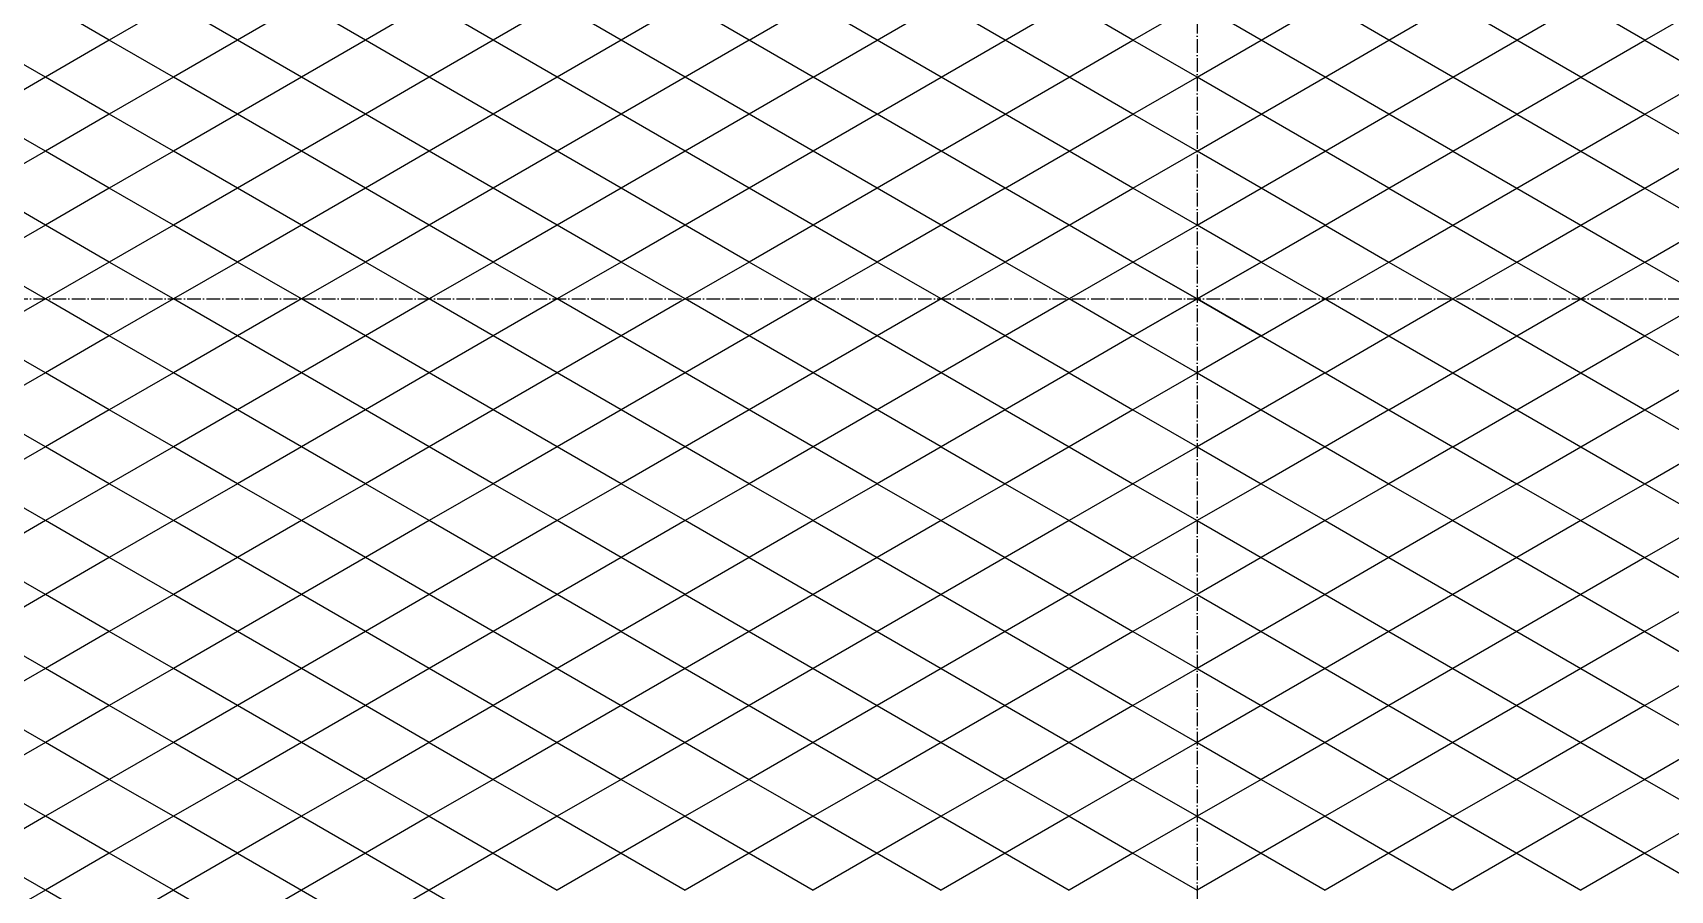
# Model space of a CAD drawing. Header units: millimetres. Extents: x 1545 to 36024, y 3418 to 15628.
# Drawn here: x 24552 to 25752, y 12149 to 12778 of the extents above; entities that cross this region are included whole.
import ezdxf

# ---------------------------------------------------------------- set-up
doc = ezdxf.new("R2010")
doc.units = ezdxf.units.MM
for name, pattern in [('DASHDOT-M', [36, 30, -3, 0, -3]), ('DASHDOT-S', [14, 10, -2, 0, -2]), ('DIVIDE-M', [39, 30, -3, 0, -3, 0, -3]), ('DIVIDE-S', [16, 10, -2, 0, -2, 0, -2])]:
    doc.linetypes.add(name, pattern=pattern)
for name, color, linetype in [('CDR_DWG1', 1, 'Continuous'), ('CDR_DWG3', 3, 'DASHDOT-M'), ('CDR_DWG4', 6, 'DIVIDE-M')]:
    doc.layers.add(name, color=color, linetype=linetype)

msp = doc.modelspace()

# ---------------------------------------------------------------- linework, layer by layer
for p, q in [((24608, 12772.3), (24561.1, 12799.4)), ((24655, 12799.4), (24608, 12772.3)), ((24701.9, 12772.3), (24655, 12799.4)), ((24748.8, 12799.4), (24701.9, 12772.3)), ((24795.7, 12772.3), (24748.8, 12799.4)), ((24842.6, 12799.4), (24795.7, 12772.3)), ((24889.5, 12772.3), (24842.6, 12799.4)), ((24936.4, 12799.4), (24889.5, 12772.3)), ((24983.3, 12772.3), (24936.4, 12799.4)), ((25030.2, 12799.4), (24983.3, 12772.3)), ((25077.1, 12772.3), (25030.2, 12799.4)), ((25077.1, 12772.3), (25124, 12799.4)), ((25170.9, 12772.3), (25124, 12799.4)), ((25170.9, 12772.3), (25217.8, 12799.4)), ((25264.7, 12772.3), (25217.8, 12799.4)), ((25264.7, 12772.3), (25311.6, 12799.4)), ((25358.5, 12772.3), (25311.6, 12799.4)), ((25358.5, 12772.3), (25405.5, 12799.4)), ((25452.4, 12772.3), (25405.5, 12799.4)), ((25452.4, 12772.3), (25499.3, 12799.4)), ((25546.2, 12772.3), (25499.3, 12799.4)), ((25546.2, 12772.3), (25593.1, 12799.4)), ((25640, 12772.3), (25593.1, 12799.4)), ((25640, 12772.3), (25686.9, 12799.4)), ((25733.8, 12772.3), (25686.9, 12799.4)), ((25733.8, 12772.3), (25780.7, 12799.4)), ((24561.1, 12745.2), (24514.2, 12772.3)), ((24608, 12772.3), (24561.1, 12745.2)), ((24655, 12745.2), (24608, 12772.3)), ((24701.9, 12772.3), (24655, 12745.2)), ((24748.8, 12745.2), (24701.9, 12772.3)), ((24795.7, 12772.3), (24748.8, 12745.2)), ((24842.6, 12745.2), (24795.7, 12772.3)), ((24889.5, 12772.3), (24842.6, 12745.2)), ((24936.4, 12745.2), (24889.5, 12772.3)), ((24983.3, 12772.3), (24936.4, 12745.2)), ((25030.2, 12745.2), (24983.3, 12772.3)), ((25077.1, 12772.3), (25030.2, 12745.2)), ((25124, 12745.2), (25077.1, 12772.3)), ((25124, 12745.2), (25170.9, 12772.3)), ((25217.8, 12745.2), (25170.9, 12772.3)), ((25217.8, 12745.2), (25264.7, 12772.3)), ((25311.6, 12745.2), (25264.7, 12772.3)), ((25311.6, 12745.2), (25358.5, 12772.3)), ((25405.5, 12745.2), (25358.5, 12772.3)), ((25405.5, 12745.2), (25452.4, 12772.3)), ((25499.3, 12745.2), (25452.4, 12772.3)), ((25499.3, 12745.2), (25546.2, 12772.3)), ((25593.1, 12745.2), (25546.2, 12772.3)), ((25593.1, 12745.2), (25640, 12772.3)), ((25686.9, 12745.2), (25640, 12772.3)), ((25686.9, 12745.2), (25733.8, 12772.3)), ((25733.8, 12772.3), (25780.7, 12745.2)), ((24561.1, 12745.2), (24514.2, 12718.1)), ((24608, 12718.1), (24561.1, 12745.2)), ((24655, 12745.2), (24608, 12718.1)), ((24701.9, 12718.1), (24655, 12745.2)), ((24748.8, 12745.2), (24701.9, 12718.1)), ((24795.7, 12718.1), (24748.8, 12745.2)), ((24842.6, 12745.2), (24795.7, 12718.1)), ((24889.5, 12718.1), (24842.6, 12745.2)), ((24936.4, 12745.2), (24889.5, 12718.1)), ((24983.3, 12718.1), (24936.4, 12745.2)), ((25030.2, 12745.2), (24983.3, 12718.1)), ((25077.1, 12718.1), (25030.2, 12745.2)), ((25124, 12745.2), (25077.1, 12718.1)), ((25170.9, 12718.1), (25124, 12745.2)), ((25170.9, 12718.1), (25217.8, 12745.2)), ((25264.7, 12718.1), (25217.8, 12745.2)), ((25264.7, 12718.1), (25311.6, 12745.2)), ((25358.5, 12718.1), (25311.6, 12745.2)), ((25358.5, 12718.1), (25405.5, 12745.2)), ((25452.4, 12718.1), (25405.5, 12745.2)), ((25452.4, 12718.1), (25499.3, 12745.2)), ((25546.2, 12718.1), (25499.3, 12745.2)), ((25546.2, 12718.1), (25593.1, 12745.2)), ((25640, 12718.1), (25593.1, 12745.2)), ((25640, 12718.1), (25686.9, 12745.2)), ((25686.9, 12745.2), (25733.8, 12718.1)), ((25733.8, 12718.1), (25780.7, 12745.2)), ((24561.1, 12691.1), (24514.2, 12718.1)), ((24608, 12718.1), (24561.1, 12691.1)), ((24655, 12691.1), (24608, 12718.1)), ((24701.9, 12718.1), (24655, 12691.1)), ((24748.8, 12691.1), (24701.9, 12718.1)), ((24795.7, 12718.1), (24748.8, 12691.1)), ((24842.6, 12691.1), (24795.7, 12718.1)), ((24889.5, 12718.1), (24842.6, 12691.1)), ((24936.4, 12691.1), (24889.5, 12718.1)), ((24983.3, 12718.1), (24936.4, 12691.1)), ((25030.2, 12691.1), (24983.3, 12718.1)), ((25077.1, 12718.1), (25030.2, 12691.1)), ((25124, 12691.1), (25077.1, 12718.1)), ((25170.9, 12718.1), (25124, 12691.1)), ((25217.8, 12691.1), (25170.9, 12718.1)), ((25217.8, 12691.1), (25264.7, 12718.1)), ((25311.6, 12691.1), (25264.7, 12718.1)), ((25311.6, 12691.1), (25358.5, 12718.1)), ((25405.5, 12691.1), (25358.5, 12718.1)), ((25405.5, 12691.1), (25452.4, 12718.1)), ((25499.3, 12691.1), (25452.4, 12718.1)), ((25499.3, 12691.1), (25546.2, 12718.1)), ((25593.1, 12691.1), (25546.2, 12718.1)), ((25593.1, 12691.1), (25640, 12718.1)), ((25640, 12718.1), (25686.9, 12691.1)), ((25686.9, 12691.1), (25733.8, 12718.1)), ((25733.8, 12718.1), (25780.7, 12691.1)), ((24561.1, 12691.1), (24514.2, 12664)), ((24608, 12664), (24561.1, 12691.1)), ((24655, 12691.1), (24608, 12664)), ((24701.9, 12664), (24655, 12691.1)), ((24748.8, 12691.1), (24701.9, 12664)), ((24795.7, 12664), (24748.8, 12691.1)), ((24842.6, 12691.1), (24795.7, 12664)), ((24889.5, 12664), (24842.6, 12691.1)), ((24936.4, 12691.1), (24889.5, 12664)), ((24983.3, 12664), (24936.4, 12691.1)), ((25030.2, 12691.1), (24983.3, 12664)), ((25077.1, 12664), (25030.2, 12691.1)), ((25124, 12691.1), (25077.1, 12664)), ((25170.9, 12664), (25124, 12691.1)), ((25217.8, 12691.1), (25170.9, 12664)), ((25264.7, 12664), (25217.8, 12691.1)), ((25264.7, 12664), (25311.6, 12691.1)), ((25358.5, 12664), (25311.6, 12691.1)), ((25358.5, 12664), (25405.5, 12691.1)), ((25452.4, 12664), (25405.5, 12691.1)), ((25452.4, 12664), (25499.3, 12691.1)), ((25546.2, 12664), (25499.3, 12691.1)), ((25546.2, 12664), (25593.1, 12691.1)), ((25593.1, 12691.1), (25640, 12664)), ((25640, 12664), (25686.9, 12691.1)), ((25686.9, 12691.1), (25733.8, 12664)), ((25733.8, 12664), (25780.7, 12691.1)), ((24561.1, 12636.9), (24514.2, 12664)), ((24608, 12664), (24561.1, 12636.9)), ((24655, 12636.9), (24608, 12664)), ((24701.9, 12664), (24655, 12636.9)), ((24748.8, 12636.9), (24701.9, 12664)), ((24795.7, 12664), (24748.8, 12636.9)), ((24842.6, 12636.9), (24795.7, 12664)), ((24889.5, 12664), (24842.6, 12636.9)), ((24936.4, 12636.9), (24889.5, 12664)), ((24983.3, 12664), (24936.4, 12636.9)), ((25030.2, 12636.9), (24983.3, 12664)), ((25077.1, 12664), (25030.2, 12636.9)), ((25124, 12636.9), (25077.1, 12664)), ((25170.9, 12664), (25124, 12636.9)), ((25217.8, 12636.9), (25170.9, 12664)), ((25264.7, 12664), (25217.8, 12636.9)), ((25311.6, 12636.9), (25264.7, 12664)), ((25311.6, 12636.9), (25358.5, 12664)), ((25405.5, 12636.9), (25358.5, 12664)), ((25405.5, 12636.9), (25452.4, 12664)), ((25499.3, 12636.9), (25452.4, 12664)), ((25499.3, 12636.9), (25546.2, 12664)), ((25546.2, 12664), (25593.1, 12636.9)), ((25593.1, 12636.9), (25640, 12664)), ((25640, 12664), (25686.9, 12636.9)), ((25686.9, 12636.9), (25733.8, 12664)), ((25733.8, 12664), (25780.7, 12636.9)), ((24561.1, 12636.9), (24514.2, 12609.8)), ((24608, 12609.8), (24561.1, 12636.9)), ((24655, 12636.9), (24608, 12609.8)), ((24701.9, 12609.8), (24655, 12636.9)), ((24748.8, 12636.9), (24701.9, 12609.8)), ((24795.7, 12609.8), (24748.8, 12636.9)), ((24842.6, 12636.9), (24795.7, 12609.8)), ((24889.5, 12609.8), (24842.6, 12636.9)), ((24936.4, 12636.9), (24889.5, 12609.8)), ((24983.3, 12609.8), (24936.4, 12636.9)), ((25030.2, 12636.9), (24983.3, 12609.8)), ((25077.1, 12609.8), (25030.2, 12636.9)), ((25124, 12636.9), (25077.1, 12609.8)), ((25170.9, 12609.8), (25124, 12636.9)), ((25217.8, 12636.9), (25170.9, 12609.8)), ((25264.7, 12609.8), (25217.8, 12636.9)), ((25311.6, 12636.9), (25264.7, 12609.8)), ((25358.5, 12609.8), (25311.6, 12636.9)), ((25358.5, 12609.8), (25405.5, 12636.9)), ((25452.4, 12609.8), (25405.5, 12636.9)), ((25452.4, 12609.8), (25499.3, 12636.9)), ((25499.3, 12636.9), (25546.2, 12609.8)), ((25546.2, 12609.8), (25593.1, 12636.9)), ((25593.1, 12636.9), (25640, 12609.8)), ((25640, 12609.8), (25686.9, 12636.9)), ((25686.9, 12636.9), (25733.8, 12609.8)), ((25733.8, 12609.8), (25780.7, 12636.9)), ((24561.1, 12582.7), (24514.2, 12609.8)), ((24608, 12609.8), (24561.1, 12582.7)), ((24655, 12582.7), (24608, 12609.8)), ((24701.9, 12609.8), (24655, 12582.7)), ((24748.8, 12582.7), (24701.9, 12609.8)), ((24795.7, 12609.8), (24748.8, 12582.7)), ((24842.6, 12582.7), (24795.7, 12609.8)), ((24889.5, 12609.8), (24842.6, 12582.7)), ((24936.4, 12582.7), (24889.5, 12609.8)), ((24983.3, 12609.8), (24936.4, 12582.7)), ((25030.2, 12582.7), (24983.3, 12609.8)), ((25077.1, 12609.8), (25030.2, 12582.7)), ((25124, 12582.7), (25077.1, 12609.8)), ((25170.9, 12609.8), (25124, 12582.7)), ((25217.8, 12582.7), (25170.9, 12609.8)), ((25264.7, 12609.8), (25217.8, 12582.7)), ((25311.6, 12582.7), (25264.7, 12609.8)), ((25358.5, 12609.8), (25311.6, 12582.7)), ((25405.5, 12582.7), (25358.5, 12609.8)), ((25358.5, 12609.8), (25405.5, 12582.7)), ((25405.5, 12582.7), (25358.5, 12609.8)), ((25405.5, 12582.7), (25452.4, 12609.8)), ((25452.4, 12609.8), (25405.5, 12582.7)), ((25405.5, 12582.7), (25452.4, 12609.8)), ((25452.4, 12609.8), (25499.3, 12582.7)), ((25499.3, 12582.7), (25546.2, 12609.8)), ((25546.2, 12609.8), (25593.1, 12582.7)), ((25593.1, 12582.7), (25640, 12609.8)), ((25640, 12609.8), (25686.9, 12582.7)), ((25686.9, 12582.7), (25733.8, 12609.8)), ((25733.8, 12609.8), (25780.7, 12582.7)), ((24561.1, 12582.7), (24514.2, 12555.7)), ((24608, 12555.7), (24561.1, 12582.7)), ((24655, 12582.7), (24608, 12555.7)), ((24701.9, 12555.7), (24655, 12582.7)), ((24748.8, 12582.7), (24701.9, 12555.7)), ((24795.7, 12555.7), (24748.8, 12582.7)), ((24842.6, 12582.7), (24795.7, 12555.7)), ((24889.5, 12555.7), (24842.6, 12582.7)), ((24936.4, 12582.7), (24889.5, 12555.7)), ((24983.3, 12555.7), (24936.4, 12582.7)), ((25030.2, 12582.7), (24983.3, 12555.7)), ((25077.1, 12555.7), (25030.2, 12582.7)), ((25124, 12582.7), (25077.1, 12555.7)), ((25170.9, 12555.7), (25124, 12582.7)), ((25217.8, 12582.7), (25170.9, 12555.7)), ((25264.7, 12555.7), (25217.8, 12582.7)), ((25311.6, 12582.7), (25264.7, 12555.7)), ((25358.5, 12555.7), (25311.6, 12582.7)), ((25405.5, 12582.7), (25358.5, 12555.7)), ((25358.5, 12555.7), (25405.5, 12582.7)), ((25405.5, 12582.7), (25358.5, 12555.7)), ((25405.5, 12582.7), (25452.4, 12555.7)), ((25452.4, 12555.7), (25405.5, 12582.7)), ((25405.5, 12582.7), (25452.4, 12555.7)), ((25452.4, 12555.7), (25499.3, 12582.7)), ((25499.3, 12582.7), (25546.2, 12555.7)), ((25546.2, 12555.7), (25593.1, 12582.7)), ((25593.1, 12582.7), (25640, 12555.7)), ((25640, 12555.7), (25686.9, 12582.7)), ((25686.9, 12582.7), (25733.8, 12555.7)), ((25733.8, 12555.7), (25780.7, 12582.7)), ((24561.1, 12528.6), (24514.2, 12555.7)), ((24608, 12555.7), (24561.1, 12528.6)), ((24655, 12528.6), (24608, 12555.7)), ((24701.9, 12555.7), (24655, 12528.6)), ((24748.8, 12528.6), (24701.9, 12555.7)), ((24795.7, 12555.7), (24748.8, 12528.6)), ((24842.6, 12528.6), (24795.7, 12555.7)), ((24889.5, 12555.7), (24842.6, 12528.6)), ((24936.4, 12528.6), (24889.5, 12555.7)), ((24983.3, 12555.7), (24936.4, 12528.6)), ((25030.2, 12528.6), (24983.3, 12555.7)), ((25077.1, 12555.7), (25030.2, 12528.6)), ((25124, 12528.6), (25077.1, 12555.7)), ((25170.9, 12555.7), (25124, 12528.6)), ((25217.8, 12528.6), (25170.9, 12555.7)), ((25264.7, 12555.7), (25217.8, 12528.6)), ((25311.6, 12528.6), (25264.7, 12555.7)), ((25358.5, 12555.7), (25311.6, 12528.6)), ((25358.5, 12555.7), (25405.5, 12528.6)), ((25452.4, 12555.7), (25405.5, 12528.6)), ((25452.4, 12555.7), (25499.3, 12528.6)), ((25499.3, 12528.6), (25546.2, 12555.7)), ((25546.2, 12555.7), (25593.1, 12528.6)), ((25593.1, 12528.6), (25640, 12555.7)), ((25640, 12555.7), (25686.9, 12528.6)), ((25686.9, 12528.6), (25733.8, 12555.7)), ((25733.8, 12555.7), (25780.7, 12528.6)), ((24561.1, 12528.6), (24514.2, 12501.5)), ((24608, 12501.5), (24561.1, 12528.6)), ((24655, 12528.6), (24608, 12501.5)), ((24701.9, 12501.5), (24655, 12528.6)), ((24748.8, 12528.6), (24701.9, 12501.5)), ((24795.7, 12501.5), (24748.8, 12528.6)), ((24842.6, 12528.6), (24795.7, 12501.5)), ((24889.5, 12501.5), (24842.6, 12528.6)), ((24936.4, 12528.6), (24889.5, 12501.5)), ((24983.3, 12501.5), (24936.4, 12528.6)), ((25030.2, 12528.6), (24983.3, 12501.5)), ((25077.1, 12501.5), (25030.2, 12528.6)), ((25124, 12528.6), (25077.1, 12501.5)), ((25170.9, 12501.5), (25124, 12528.6)), ((25217.8, 12528.6), (25170.9, 12501.5)), ((25264.7, 12501.5), (25217.8, 12528.6)), ((25311.6, 12528.6), (25264.7, 12501.5)), ((25311.6, 12528.6), (25358.5, 12501.5)), ((25405.5, 12528.6), (25358.5, 12501.5)), ((25405.5, 12528.6), (25452.4, 12501.5)), ((25499.3, 12528.6), (25452.4, 12501.5)), ((25499.3, 12528.6), (25546.2, 12501.5)), ((25546.2, 12501.5), (25593.1, 12528.6)), ((25593.1, 12528.6), (25640, 12501.5)), ((25640, 12501.5), (25686.9, 12528.6)), ((25686.9, 12528.6), (25733.8, 12501.5)), ((25733.8, 12501.5), (25780.7, 12528.6)), ((24561.1, 12474.4), (24514.2, 12501.5)), ((24608, 12501.5), (24561.1, 12474.4)), ((24655, 12474.4), (24608, 12501.5)), ((24701.9, 12501.5), (24655, 12474.4)), ((24748.8, 12474.4), (24701.9, 12501.5)), ((24795.7, 12501.5), (24748.8, 12474.4)), ((24842.6, 12474.4), (24795.7, 12501.5)), ((24889.5, 12501.5), (24842.6, 12474.4)), ((24936.4, 12474.4), (24889.5, 12501.5)), ((24983.3, 12501.5), (24936.4, 12474.4)), ((25030.2, 12474.4), (24983.3, 12501.5)), ((25077.1, 12501.5), (25030.2, 12474.4)), ((25124, 12474.4), (25077.1, 12501.5)), ((25170.9, 12501.5), (25124, 12474.4)), ((25217.8, 12474.4), (25170.9, 12501.5)), ((25264.7, 12501.5), (25217.8, 12474.4)), ((25264.7, 12501.5), (25311.6, 12474.4)), ((25358.5, 12501.5), (25311.6, 12474.4)), ((25358.5, 12501.5), (25405.5, 12474.4)), ((25452.4, 12501.5), (25405.5, 12474.4)), ((25452.4, 12501.5), (25499.3, 12474.4)), ((25546.2, 12501.5), (25499.3, 12474.4)), ((25546.2, 12501.5), (25593.1, 12474.4)), ((25593.1, 12474.4), (25640, 12501.5)), ((25640, 12501.5), (25686.9, 12474.4)), ((25686.9, 12474.4), (25733.8, 12501.5)), ((25733.8, 12501.5), (25780.7, 12474.4)), ((24561.1, 12474.4), (24514.2, 12447.3)), ((24608, 12447.3), (24561.1, 12474.4)), ((24655, 12474.4), (24608, 12447.3)), ((24701.9, 12447.3), (24655, 12474.4)), ((24748.8, 12474.4), (24701.9, 12447.3)), ((24795.7, 12447.3), (24748.8, 12474.4)), ((24842.6, 12474.4), (24795.7, 12447.3)), ((24889.5, 12447.3), (24842.6, 12474.4)), ((24936.4, 12474.4), (24889.5, 12447.3)), ((24983.3, 12447.3), (24936.4, 12474.4)), ((25030.2, 12474.4), (24983.3, 12447.3)), ((25077.1, 12447.3), (25030.2, 12474.4)), ((25124, 12474.4), (25077.1, 12447.3)), ((25170.9, 12447.3), (25124, 12474.4)), ((25217.8, 12474.4), (25170.9, 12447.3)), ((25217.8, 12474.4), (25264.7, 12447.3)), ((25311.6, 12474.4), (25264.7, 12447.3)), ((25311.6, 12474.4), (25358.5, 12447.3)), ((25405.5, 12474.4), (25358.5, 12447.3)), ((25405.5, 12474.4), (25452.4, 12447.3)), ((25499.3, 12474.4), (25452.4, 12447.3)), ((25499.3, 12474.4), (25546.2, 12447.3)), ((25593.1, 12474.4), (25546.2, 12447.3)), ((25593.1, 12474.4), (25640, 12447.3)), ((25640, 12447.3), (25686.9, 12474.4)), ((25686.9, 12474.4), (25733.8, 12447.3)), ((25733.8, 12447.3), (25780.7, 12474.4)), ((24561.1, 12420.3), (24514.2, 12447.3)), ((24608, 12447.3), (24561.1, 12420.3)), ((24655, 12420.3), (24608, 12447.3)), ((24701.9, 12447.3), (24655, 12420.3)), ((24748.8, 12420.3), (24701.9, 12447.3)), ((24795.7, 12447.3), (24748.8, 12420.3)), ((24842.6, 12420.3), (24795.7, 12447.3)), ((24889.5, 12447.3), (24842.6, 12420.3)), ((24936.4, 12420.3), (24889.5, 12447.3)), ((24983.3, 12447.3), (24936.4, 12420.3)), ((25030.2, 12420.3), (24983.3, 12447.3)), ((25077.1, 12447.3), (25030.2, 12420.3)), ((25124, 12420.3), (25077.1, 12447.3)), ((25170.9, 12447.3), (25124, 12420.3)), ((25170.9, 12447.3), (25217.8, 12420.3)), ((25264.7, 12447.3), (25217.8, 12420.3)), ((25264.7, 12447.3), (25311.6, 12420.3)), ((25358.5, 12447.3), (25311.6, 12420.3)), ((25358.5, 12447.3), (25405.5, 12420.3)), ((25452.4, 12447.3), (25405.5, 12420.3)), ((25452.4, 12447.3), (25499.3, 12420.3)), ((25546.2, 12447.3), (25499.3, 12420.3)), ((25546.2, 12447.3), (25593.1, 12420.3)), ((25640, 12447.3), (25593.1, 12420.3)), ((25640, 12447.3), (25686.9, 12420.3)), ((25686.9, 12420.3), (25733.8, 12447.3)), ((25733.8, 12447.3), (25780.7, 12420.3)), ((24561.1, 12420.3), (24514.2, 12393.2)), ((24608, 12393.2), (24561.1, 12420.3)), ((24655, 12420.3), (24608, 12393.2)), ((24701.9, 12393.2), (24655, 12420.3)), ((24748.8, 12420.3), (24701.9, 12393.2)), ((24795.7, 12393.2), (24748.8, 12420.3)), ((24842.6, 12420.3), (24795.7, 12393.2)), ((24889.5, 12393.2), (24842.6, 12420.3)), ((24936.4, 12420.3), (24889.5, 12393.2)), ((24983.3, 12393.2), (24936.4, 12420.3)), ((25030.2, 12420.3), (24983.3, 12393.2)), ((25077.1, 12393.2), (25030.2, 12420.3)), ((25124, 12420.3), (25077.1, 12393.2)), ((25124, 12420.3), (25170.9, 12393.2)), ((25217.8, 12420.3), (25170.9, 12393.2)), ((25217.8, 12420.3), (25264.7, 12393.2)), ((25311.6, 12420.3), (25264.7, 12393.2)), ((25311.6, 12420.3), (25358.5, 12393.2)), ((25405.5, 12420.3), (25358.5, 12393.2)), ((25405.5, 12420.3), (25452.4, 12393.2)), ((25499.3, 12420.3), (25452.4, 12393.2)), ((25499.3, 12420.3), (25546.2, 12393.2)), ((25593.1, 12420.3), (25546.2, 12393.2)), ((25593.1, 12420.3), (25640, 12393.2)), ((25686.9, 12420.3), (25640, 12393.2)), ((25686.9, 12420.3), (25733.8, 12393.2)), ((25733.8, 12393.2), (25780.7, 12420.3)), ((24561.1, 12366.1), (24514.2, 12393.2)), ((24608, 12393.2), (24561.1, 12366.1)), ((24655, 12366.1), (24608, 12393.2)), ((24701.9, 12393.2), (24655, 12366.1)), ((24748.8, 12366.1), (24701.9, 12393.2)), ((24795.7, 12393.2), (24748.8, 12366.1)), ((24842.6, 12366.1), (24795.7, 12393.2)), ((24889.5, 12393.2), (24842.6, 12366.1)), ((24936.4, 12366.1), (24889.5, 12393.2)), ((24983.3, 12393.2), (24936.4, 12366.1)), ((25030.2, 12366.1), (24983.3, 12393.2)), ((25077.1, 12393.2), (25030.2, 12366.1)), ((25077.1, 12393.2), (25124, 12366.1)), ((25170.9, 12393.2), (25124, 12366.1)), ((25170.9, 12393.2), (25217.8, 12366.1)), ((25264.7, 12393.2), (25217.8, 12366.1)), ((25264.7, 12393.2), (25311.6, 12366.1)), ((25358.5, 12393.2), (25311.6, 12366.1)), ((25358.5, 12393.2), (25405.5, 12366.1)), ((25452.4, 12393.2), (25405.5, 12366.1)), ((25452.4, 12393.2), (25499.3, 12366.1)), ((25546.2, 12393.2), (25499.3, 12366.1)), ((25546.2, 12393.2), (25593.1, 12366.1)), ((25640, 12393.2), (25593.1, 12366.1)), ((25640, 12393.2), (25686.9, 12366.1)), ((25733.8, 12393.2), (25686.9, 12366.1)), ((25733.8, 12393.2), (25780.7, 12366.1)), ((24561.1, 12366.1), (24514.2, 12339)), ((24608, 12339), (24561.1, 12366.1)), ((24655, 12366.1), (24608, 12339)), ((24701.9, 12339), (24655, 12366.1)), ((24748.8, 12366.1), (24701.9, 12339)), ((24795.7, 12339), (24748.8, 12366.1)), ((24842.6, 12366.1), (24795.7, 12339)), ((24889.5, 12339), (24842.6, 12366.1)), ((24936.4, 12366.1), (24889.5, 12339)), ((24983.3, 12339), (24936.4, 12366.1)), ((25030.2, 12366.1), (24983.3, 12339)), ((25030.2, 12366.1), (25077.1, 12339)), ((25124, 12366.1), (25077.1, 12339)), ((25124, 12366.1), (25170.9, 12339)), ((25217.8, 12366.1), (25170.9, 12339)), ((25217.8, 12366.1), (25264.7, 12339)), ((25311.6, 12366.1), (25264.7, 12339)), ((25311.6, 12366.1), (25358.5, 12339)), ((25405.5, 12366.1), (25358.5, 12339)), ((25405.5, 12366.1), (25452.4, 12339)), ((25499.3, 12366.1), (25452.4, 12339)), ((25499.3, 12366.1), (25546.2, 12339)), ((25593.1, 12366.1), (25546.2, 12339)), ((25593.1, 12366.1), (25640, 12339)), ((25686.9, 12366.1), (25640, 12339)), ((25686.9, 12366.1), (25733.8, 12339)), ((25780.7, 12366.1), (25733.8, 12339)), ((24561.1, 12311.9), (24514.2, 12339)), ((24608, 12339), (24561.1, 12311.9)), ((24655, 12311.9), (24608, 12339)), ((24701.9, 12339), (24655, 12311.9)), ((24748.8, 12311.9), (24701.9, 12339)), ((24795.7, 12339), (24748.8, 12311.9)), ((24842.6, 12311.9), (24795.7, 12339)), ((24889.5, 12339), (24842.6, 12311.9)), ((24936.4, 12311.9), (24889.5, 12339)), ((24983.3, 12339), (24936.4, 12311.9)), ((24983.3, 12339), (25030.2, 12311.9)), ((25077.1, 12339), (25030.2, 12311.9)), ((25077.1, 12339), (25124, 12311.9)), ((25170.9, 12339), (25124, 12311.9)), ((25170.9, 12339), (25217.8, 12311.9)), ((25264.7, 12339), (25217.8, 12311.9)), ((25264.7, 12339), (25311.6, 12311.9)), ((25358.5, 12339), (25311.6, 12311.9)), ((25358.5, 12339), (25405.5, 12311.9)), ((25452.4, 12339), (25405.5, 12311.9)), ((25452.4, 12339), (25499.3, 12311.9)), ((25546.2, 12339), (25499.3, 12311.9)), ((25546.2, 12339), (25593.1, 12311.9)), ((25640, 12339), (25593.1, 12311.9)), ((25640, 12339), (25686.9, 12311.9)), ((25733.8, 12339), (25686.9, 12311.9)), ((25733.8, 12339), (25780.7, 12311.9)), ((24561.1, 12311.9), (24514.2, 12284.8)), ((24608, 12284.8), (24561.1, 12311.9)), ((24655, 12311.9), (24608, 12284.8)), ((24701.9, 12284.8), (24655, 12311.9)), ((24748.8, 12311.9), (24701.9, 12284.8)), ((24795.7, 12284.8), (24748.8, 12311.9)), ((24842.6, 12311.9), (24795.7, 12284.8)), ((24889.5, 12284.8), (24842.6, 12311.9)), ((24936.4, 12311.9), (24889.5, 12284.8)), ((24936.4, 12311.9), (24983.3, 12284.8)), ((25030.2, 12311.9), (24983.3, 12284.8)), ((25030.2, 12311.9), (25077.1, 12284.8)), ((25124, 12311.9), (25077.1, 12284.8)), ((25124, 12311.9), (25170.9, 12284.8)), ((25217.8, 12311.9), (25170.9, 12284.8)), ((25217.8, 12311.9), (25264.7, 12284.8)), ((25311.6, 12311.9), (25264.7, 12284.8)), ((25311.6, 12311.9), (25358.5, 12284.8)), ((25405.5, 12311.9), (25358.5, 12284.8)), ((25405.5, 12311.9), (25452.4, 12284.8)), ((25499.3, 12311.9), (25452.4, 12284.8)), ((25499.3, 12311.9), (25546.2, 12284.8)), ((25593.1, 12311.9), (25546.2, 12284.8)), ((25593.1, 12311.9), (25640, 12284.8)), ((25686.9, 12311.9), (25640, 12284.8)), ((25686.9, 12311.9), (25733.8, 12284.8)), ((25780.7, 12311.9), (25733.8, 12284.8)), ((24561.1, 12257.8), (24514.2, 12284.8)), ((24608, 12284.8), (24561.1, 12257.8)), ((24655, 12257.8), (24608, 12284.8)), ((24701.9, 12284.8), (24655, 12257.8)), ((24748.8, 12257.8), (24701.9, 12284.8)), ((24795.7, 12284.8), (24748.8, 12257.8)), ((24842.6, 12257.8), (24795.7, 12284.8)), ((24889.5, 12284.8), (24842.6, 12257.8)), ((24889.5, 12284.8), (24936.4, 12257.8)), ((24983.3, 12284.8), (24936.4, 12257.8)), ((24983.3, 12284.8), (25030.2, 12257.8)), ((25077.1, 12284.8), (25030.2, 12257.8)), ((25077.1, 12284.8), (25124, 12257.8)), ((25170.9, 12284.8), (25124, 12257.8)), ((25170.9, 12284.8), (25217.8, 12257.8)), ((25264.7, 12284.8), (25217.8, 12257.8)), ((25264.7, 12284.8), (25311.6, 12257.8)), ((25358.5, 12284.8), (25311.6, 12257.8)), ((25358.5, 12284.8), (25405.5, 12257.8)), ((25452.4, 12284.8), (25405.5, 12257.8)), ((25452.4, 12284.8), (25499.3, 12257.8)), ((25546.2, 12284.8), (25499.3, 12257.8)), ((25546.2, 12284.8), (25593.1, 12257.8)), ((25640, 12284.8), (25593.1, 12257.8)), ((25640, 12284.8), (25686.9, 12257.8)), ((25733.8, 12284.8), (25686.9, 12257.8)), ((25733.8, 12284.8), (25780.7, 12257.8)), ((24561.1, 12257.8), (24514.2, 12230.7)), ((24608, 12230.7), (24561.1, 12257.8)), ((24655, 12257.8), (24608, 12230.7)), ((24701.9, 12230.7), (24655, 12257.8)), ((24748.8, 12257.8), (24701.9, 12230.7)), ((24795.7, 12230.7), (24748.8, 12257.8)), ((24842.6, 12257.8), (24795.7, 12230.7)), ((24842.6, 12257.8), (24889.5, 12230.7)), ((24936.4, 12257.8), (24889.5, 12230.7)), ((24936.4, 12257.8), (24983.3, 12230.7)), ((25030.2, 12257.8), (24983.3, 12230.7)), ((25030.2, 12257.8), (25077.1, 12230.7)), ((25124, 12257.8), (25077.1, 12230.7)), ((25124, 12257.8), (25170.9, 12230.7)), ((25217.8, 12257.8), (25170.9, 12230.7)), ((25217.8, 12257.8), (25264.7, 12230.7)), ((25311.6, 12257.8), (25264.7, 12230.7)), ((25311.6, 12257.8), (25358.5, 12230.7)), ((25405.5, 12257.8), (25358.5, 12230.7)), ((25405.5, 12257.8), (25452.4, 12230.7)), ((25499.3, 12257.8), (25452.4, 12230.7)), ((25499.3, 12257.8), (25546.2, 12230.7)), ((25593.1, 12257.8), (25546.2, 12230.7)), ((25593.1, 12257.8), (25640, 12230.7)), ((25686.9, 12257.8), (25640, 12230.7)), ((25686.9, 12257.8), (25733.8, 12230.7)), ((25780.7, 12257.8), (25733.8, 12230.7)), ((24561.1, 12203.6), (24514.2, 12230.7)), ((24608, 12230.7), (24561.1, 12203.6)), ((24655, 12203.6), (24608, 12230.7)), ((24701.9, 12230.7), (24655, 12203.6)), ((24748.8, 12203.6), (24701.9, 12230.7)), ((24795.7, 12230.7), (24748.8, 12203.6)), ((24795.7, 12230.7), (24842.6, 12203.6)), ((24889.5, 12230.7), (24842.6, 12203.6)), ((24889.5, 12230.7), (24936.4, 12203.6)), ((24983.3, 12230.7), (24936.4, 12203.6)), ((24983.3, 12230.7), (25030.2, 12203.6)), ((25077.1, 12230.7), (25030.2, 12203.6)), ((25077.1, 12230.7), (25124, 12203.6)), ((25170.9, 12230.7), (25124, 12203.6)), ((25170.9, 12230.7), (25217.8, 12203.6)), ((25264.7, 12230.7), (25217.8, 12203.6)), ((25264.7, 12230.7), (25311.6, 12203.6)), ((25358.5, 12230.7), (25311.6, 12203.6)), ((25358.5, 12230.7), (25405.5, 12203.6)), ((25452.4, 12230.7), (25405.5, 12203.6)), ((25452.4, 12230.7), (25499.3, 12203.6)), ((25546.2, 12230.7), (25499.3, 12203.6)), ((25546.2, 12230.7), (25593.1, 12203.6)), ((25640, 12230.7), (25593.1, 12203.6)), ((25640, 12230.7), (25686.9, 12203.6)), ((25733.8, 12230.7), (25686.9, 12203.6)), ((25733.8, 12230.7), (25780.7, 12203.6)), ((24561.1, 12203.6), (24514.2, 12176.5)), ((24608, 12176.5), (24561.1, 12203.6)), ((24655, 12203.6), (24608, 12176.5)), ((24701.9, 12176.5), (24655, 12203.6)), ((24748.8, 12203.6), (24701.9, 12176.5)), ((24748.8, 12203.6), (24795.7, 12176.5)), ((24842.6, 12203.6), (24795.7, 12176.5)), ((24842.6, 12203.6), (24889.5, 12176.5)), ((24936.4, 12203.6), (24889.5, 12176.5)), ((24936.4, 12203.6), (24983.3, 12176.5)), ((25030.2, 12203.6), (24983.3, 12176.5)), ((25030.2, 12203.6), (25077.1, 12176.5)), ((25124, 12203.6), (25077.1, 12176.5)), ((25124, 12203.6), (25170.9, 12176.5)), ((25217.8, 12203.6), (25170.9, 12176.5)), ((25217.8, 12203.6), (25264.7, 12176.5)), ((25311.6, 12203.6), (25264.7, 12176.5)), ((25311.6, 12203.6), (25358.5, 12176.5)), ((25405.5, 12203.6), (25358.5, 12176.5)), ((25405.5, 12203.6), (25452.4, 12176.5)), ((25499.3, 12203.6), (25452.4, 12176.5)), ((25499.3, 12203.6), (25546.2, 12176.5)), ((25593.1, 12203.6), (25546.2, 12176.5)), ((25593.1, 12203.6), (25640, 12176.5)), ((25686.9, 12203.6), (25640, 12176.5)), ((25686.9, 12203.6), (25733.8, 12176.5)), ((25780.7, 12203.6), (25733.8, 12176.5)), ((24561.1, 12149.4), (24514.2, 12176.5)), ((24608, 12176.5), (24561.1, 12149.4)), ((24655, 12149.4), (24608, 12176.5)), ((24701.9, 12176.5), (24655, 12149.4)), ((24701.9, 12176.5), (24748.8, 12149.4)), ((24795.7, 12176.5), (24748.8, 12149.4)), ((24795.7, 12176.5), (24842.6, 12149.4)), ((24889.5, 12176.5), (24842.6, 12149.4)), ((24889.5, 12176.5), (24936.4, 12149.4)), ((24983.3, 12176.5), (24936.4, 12149.4)), ((24983.3, 12176.5), (25030.2, 12149.4)), ((25077.1, 12176.5), (25030.2, 12149.4)), ((25077.1, 12176.5), (25124, 12149.4)), ((25170.9, 12176.5), (25124, 12149.4)), ((25170.9, 12176.5), (25217.8, 12149.4)), ((25264.7, 12176.5), (25217.8, 12149.4)), ((25264.7, 12176.5), (25311.6, 12149.4)), ((25358.5, 12176.5), (25311.6, 12149.4)), ((25358.5, 12176.5), (25405.5, 12149.4)), ((25452.4, 12176.5), (25405.5, 12149.4)), ((25452.4, 12176.5), (25499.3, 12149.4)), ((25546.2, 12176.5), (25499.3, 12149.4)), ((25546.2, 12176.5), (25593.1, 12149.4)), ((25640, 12176.5), (25593.1, 12149.4)), ((25640, 12176.5), (25686.9, 12149.4)), ((25733.8, 12176.5), (25686.9, 12149.4)), ((25733.8, 12176.5), (25780.7, 12149.4)), ((24561.1, 12149.4), (24514.2, 12122.4)), ((24608, 12122.4), (24561.1, 12149.4)), ((24655, 12149.4), (24608, 12122.4)), ((24655, 12149.4), (24701.9, 12122.4)), ((24748.8, 12149.4), (24701.9, 12122.4)), ((24748.8, 12149.4), (24795.7, 12122.4)), ((24842.6, 12149.4), (24795.7, 12122.4)), ((24842.6, 12149.4), (24889.5, 12122.4))]:
    msp.add_line(p, q)
at = {"layer": 'CDR_DWG1'}
msp.add_circle((25405.5, 12582.7), 1214, dxfattribs=at)
at = {"layer": 'CDR_DWG3', "linetype": 'DASHDOT-S'}
for p, q in [((25405.5, 13830.7), (25405.5, 11334.7)), ((24157.5, 12582.7), (26653.5, 12582.7))]:
    msp.add_line(p, q, dxfattribs=at)
at = {"layer": 'CDR_DWG4', "color": 3, "linetype": 'DIVIDE-S'}
msp.add_circle((25405.5, 12582.7), 1120, dxfattribs=at)

doc.saveas('drawing.dxf')
